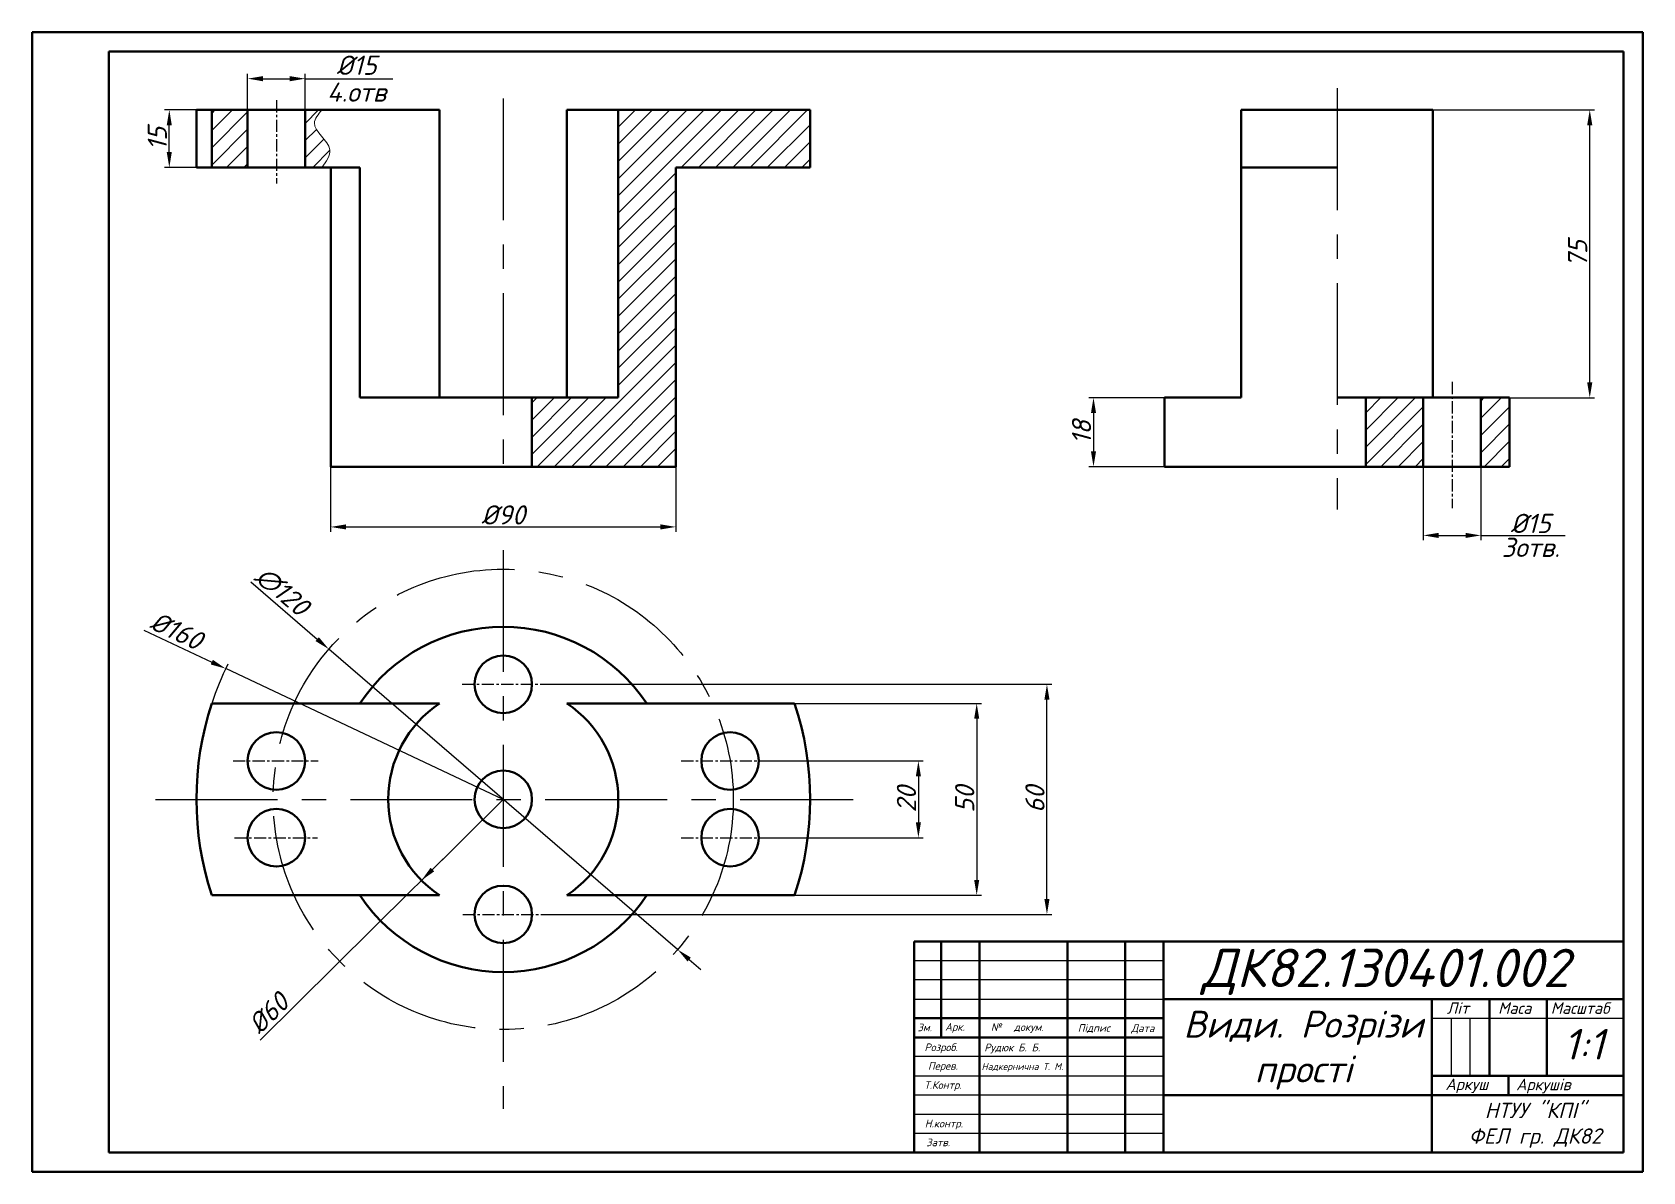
# Model space of a CAD drawing. Header units: millimetres. Extents: x 690 to 1110, y 76 to 373.
import ezdxf

# ---------------------------------------------------------------- set-up
doc = ezdxf.new("R2010")
doc.units = ezdxf.units.MM
doc.linetypes.add('осевая', pattern=[50.8, 31.75, -6.35, 6.35, -6.35])
doc.layers.get('Defpoints').update_dxf_attribs({"color": 250})
for name, color, linetype, lineweight in [('основная', 250, 'Continuous', 50), ('Рамка', 255, 'Continuous', 50), ('штрих', 250, 'Continuous', 5)]:
    doc.layers.add(name, color=color, linetype=linetype, lineweight=lineweight)
doc.layers.add('ось', color=250, linetype='осевая')
doc.layers.add('размеры', color=250, linetype='Continuous')
doc.styles.add('ГОСТ', font='isocpeui.ttf')
doc.dimstyles.new('ГОСТ', dxfattribs={"dimtxt": 5, "dimasz": 4, "dimexe": 1.25, "dimexo": 0, "dimgap": 1, "dimtad": 1, "dimtxsty": 'ГОСТ', "dimcen": 2.5, "dimadec": 0, "dimazin": 0, "dimtfac": 1, "dimtmove": 0, "dimatfit": 3, "dimfxl": 1, "dimarcsym": 0})
doc.dimstyles.new('Копия ГОСТ', dxfattribs={"dimtxt": 5, "dimasz": 4, "dimexe": 1.25, "dimexo": 0, "dimtad": 1, "dimtxsty": 'ГОСТ', "dimcen": 2.5, "dimadec": 0, "dimazin": 0, "dimtfac": 1, "dimtmove": 0, "dimatfit": 3, "dimfxl": 1, "dimarcsym": 0})

# ---------------------------------------------------------------- blocks, each defined once
blk = doc.blocks.new('*D1')
at = {"layer": 'Defpoints', "color": 0, "transparency": 16777216}
for p in [(883.15, 182.75), (882.56, 162.75), (921.38, 162.75)]:
    blk.add_point(p, dxfattribs=at)
at = {"layer": 'размеры', "color": 0, "lineweight": -2, "transparency": 16777216}
for p, q in [((883.15, 182.75), (922.63, 182.75)), ((921.38, 178.75), (921.38, 166.75)), ((882.56, 162.75), (922.63, 162.75))]:
    blk.add_line(p, q, dxfattribs=at)
at = {"layer": 'размеры', "color": 0, "transparency": 16777216}
for points in [[(920.71, 178.75), (922.04, 178.75), (921.38, 182.75)], [(920.71, 166.75), (922.04, 166.75), (921.38, 162.75)]]:
    blk.add_solid(points, dxfattribs=at)
at = {"layer": 'размеры', "color": 0, "transparency": 16777216, "insert": (918.25, 172.75), "char_height": 5, "attachment_point": 5, "rotation": 90, "style": 'ГОСТ'}
blk.add_mtext('20', dxfattribs=at)
blk = doc.blocks.new('*D3')
at = {"layer": 'Defpoints', "color": 0, "transparency": 16777216}
for p in [(889.11, 197.75), (889.11, 147.75), (936.58, 147.75)]:
    blk.add_point(p, dxfattribs=at)
at = {"layer": 'размеры', "color": 0, "lineweight": -2, "transparency": 16777216}
for p, q in [((889.11, 197.75), (937.83, 197.75)), ((936.58, 193.75), (936.58, 151.75)), ((889.11, 147.75), (937.83, 147.75))]:
    blk.add_line(p, q, dxfattribs=at)
at = {"layer": 'размеры', "color": 0, "transparency": 16777216}
for points in [[(935.91, 193.75), (937.24, 193.75), (936.58, 197.75)], [(935.91, 151.75), (937.24, 151.75), (936.58, 147.75)]]:
    blk.add_solid(points, dxfattribs=at)
at = {"layer": 'размеры', "color": 0, "transparency": 16777216, "insert": (933.45, 172.75), "char_height": 5, "attachment_point": 5, "rotation": 90, "style": 'ГОСТ'}
blk.add_mtext('50', dxfattribs=at)
blk = doc.blocks.new('*D4')
at = {"layer": 'Defpoints', "color": 0, "transparency": 16777216}
for p in [(985.55, 277.44), (967.04, 259.44), (985.55, 259.44)]:
    blk.add_point(p, dxfattribs=at)
at = {"layer": 'размеры', "color": 0, "lineweight": -2, "transparency": 16777216}
for p, q in [((985.55, 277.44), (965.79, 277.44)), ((967.04, 273.44), (967.04, 263.44)), ((985.55, 259.44), (965.79, 259.44))]:
    blk.add_line(p, q, dxfattribs=at)
at = {"layer": 'размеры', "color": 0, "transparency": 16777216}
for points in [[(966.38, 273.44), (967.71, 273.44), (967.04, 277.44)], [(966.38, 263.44), (967.71, 263.44), (967.04, 259.44)]]:
    blk.add_solid(points, dxfattribs=at)
at = {"layer": 'размеры', "color": 0, "transparency": 16777216, "insert": (963.92, 268.44), "char_height": 5, "attachment_point": 5, "rotation": 90, "style": 'ГОСТ'}
blk.add_mtext('18', dxfattribs=at)
blk = doc.blocks.new('*D5')
at = {"layer": 'Defpoints', "color": 0, "transparency": 16777216}
for p in [(1055.55, 352.44), (1096.45, 352.44), (1075.55, 277.44)]:
    blk.add_point(p, dxfattribs=at)
at = {"layer": 'размеры', "color": 0, "lineweight": -2, "transparency": 16777216}
for p, q in [((1055.55, 352.44), (1097.7, 352.44)), ((1096.45, 281.44), (1096.45, 348.44)), ((1075.55, 277.44), (1097.7, 277.44))]:
    blk.add_line(p, q, dxfattribs=at)
at = {"layer": 'размеры', "color": 0, "transparency": 16777216}
for points in [[(1095.78, 348.44), (1097.12, 348.44), (1096.45, 352.44)], [(1095.78, 281.44), (1097.12, 281.44), (1096.45, 277.44)]]:
    blk.add_solid(points, dxfattribs=at)
at = {"layer": 'размеры', "color": 0, "transparency": 16777216, "insert": (1093.29, 314.94), "char_height": 5, "attachment_point": 5, "rotation": 90, "style": 'ГОСТ'}
blk.add_mtext('75', dxfattribs=at)
blk = doc.blocks.new('*D6')
at = {"layer": 'Defpoints', "color": 0, "transparency": 16777216}
for p in [(768.11, 259.44), (858.11, 259.44), (858.11, 243.75)]:
    blk.add_point(p, dxfattribs=at)
at = {"layer": 'размеры', "color": 0, "lineweight": -2, "transparency": 16777216}
for p, q in [((768.11, 259.44), (768.11, 242.5)), ((858.11, 259.44), (858.11, 242.5)), ((772.11, 243.75), (854.11, 243.75))]:
    blk.add_line(p, q, dxfattribs=at)
at = {"layer": 'размеры', "color": 0, "transparency": 16777216}
for points in [[(772.11, 244.42), (772.11, 243.09), (768.11, 243.75)], [(854.11, 244.42), (854.11, 243.09), (858.11, 243.75)]]:
    blk.add_solid(points, dxfattribs=at)
at = {"layer": 'размеры', "color": 0, "transparency": 16777216, "insert": (813.11, 246.88), "char_height": 5, "attachment_point": 5, "style": 'ГОСТ'}
blk.add_mtext('%%C90', dxfattribs=at)
blk = doc.blocks.new('*D7')
at = {"layer": 'Defpoints', "color": 0, "transparency": 16777216}
for p in [(1053.05, 259.44), (1068.05, 259.44), (1068.05, 241.54)]:
    blk.add_point(p, dxfattribs=at)
at = {"layer": 'размеры', "color": 0, "lineweight": -2, "transparency": 16777216}
for p, q in [((1053.05, 259.44), (1053.05, 240.29)), ((1068.05, 259.44), (1068.05, 240.29)), ((1057.05, 241.54), (1064.05, 241.54)), ((1068.05, 241.54), (1090.03, 241.54))]:
    blk.add_line(p, q, dxfattribs=at)
at = {"layer": 'размеры', "color": 0, "transparency": 16777216}
for points in [[(1057.05, 242.21), (1057.05, 240.87), (1053.05, 241.54)], [(1064.05, 242.21), (1064.05, 240.87), (1068.05, 241.54)]]:
    blk.add_solid(points, dxfattribs=at)
at = {"layer": 'размеры', "color": 0, "transparency": 16777216, "char_height": 5, "attachment_point": 5, "style": 'ГОСТ'}
for s, insert in [('%%C15', (1081.04, 244.67)), ('3отв.', (1081.04, 238.42))]:
    blk.add_mtext(s, dxfattribs=dict(at, insert=insert))
blk = doc.blocks.new('*D8')
at = {"layer": 'Defpoints', "color": 0, "transparency": 16777216}
for p in [(813.11, 172.75), (791.8, 151.64)]:
    blk.add_point(p, dxfattribs=at)
at = {"layer": 'размеры', "color": 0, "lineweight": -2, "transparency": 16777216}
for p, q in [((813.11, 172.75), (791.8, 151.64)), ((794.64, 154.45), (797.48, 157.27)), ((791.8, 151.64), (788.95, 148.82)), ((749.69, 109.95), (788.95, 148.82))]:
    blk.add_line(p, q, dxfattribs=at)
at = {"layer": 'размеры', "color": 0, "transparency": 16777216}
blk.add_solid([(794.17, 154.93), (795.11, 153.98), (791.8, 151.64)], dxfattribs=at)
at = {"layer": 'размеры', "color": 0, "transparency": 16777216, "insert": (751.85, 117.01), "char_height": 5, "attachment_point": 5, "rotation": 44.7179, "style": 'ГОСТ'}
blk.add_mtext('%%C60', dxfattribs=at)
blk = doc.blocks.new('*D9')
at = {"layer": 'Defpoints', "color": 0, "transparency": 16777216}
for p in [(767.64, 211.89), (858.59, 133.6)]:
    blk.add_point(p, dxfattribs=at)
at = {"layer": 'размеры', "color": 0, "lineweight": -2, "transparency": 16777216}
for p, q in [((747.29, 229.41), (764.61, 214.5)), ((858.59, 133.6), (767.64, 211.89)), ((861.62, 130.99), (864.65, 128.39))]:
    blk.add_line(p, q, dxfattribs=at)
at = {"layer": 'размеры', "color": 0, "transparency": 16777216}
for points in [[(765.04, 215.01), (764.17, 213.99), (767.64, 211.89)], [(862.05, 131.5), (861.18, 130.49), (858.59, 133.6)]]:
    blk.add_solid(points, dxfattribs=at)
at = {"layer": 'размеры', "color": 0, "transparency": 16777216, "insert": (755.48, 226.98), "char_height": 5, "attachment_point": 5, "rotation": 319.2783, "style": 'ГОСТ'}
blk.add_mtext('∅120', dxfattribs=at)
blk = doc.blocks.new('*D2')
at = {"layer": 'Defpoints', "color": 0, "transparency": 16777216}
for p in [(824.3, 202.75), (954.9, 202.75), (824.8, 142.75)]:
    blk.add_point(p, dxfattribs=at)
at = {"layer": 'размеры', "color": 0, "lineweight": -2, "transparency": 16777216}
for p, q in [((824.3, 202.75), (956.15, 202.75)), ((954.9, 146.75), (954.9, 198.75)), ((824.8, 142.75), (956.15, 142.75))]:
    blk.add_line(p, q, dxfattribs=at)
at = {"layer": 'размеры', "color": 0, "transparency": 16777216}
for points in [[(954.23, 198.75), (955.56, 198.75), (954.9, 202.75)], [(954.23, 146.75), (955.56, 146.75), (954.9, 142.75)]]:
    blk.add_solid(points, dxfattribs=at)
at = {"layer": 'размеры', "color": 0, "transparency": 16777216, "insert": (951.77, 172.75), "char_height": 5, "attachment_point": 5, "rotation": 90, "style": 'ГОСТ'}
blk.add_mtext('60', dxfattribs=at)
blk = doc.blocks.new('*D10')
at = {"layer": 'Defpoints', "color": 0, "transparency": 16777216}
for p in [(726.03, 352.44), (733.11, 352.44), (733.11, 337.44)]:
    blk.add_point(p, dxfattribs=at)
at = {"layer": 'размеры', "color": 0, "lineweight": -2, "transparency": 16777216}
for p, q in [((733.11, 352.44), (724.78, 352.44)), ((726.03, 341.44), (726.03, 348.44)), ((733.11, 337.44), (724.78, 337.44))]:
    blk.add_line(p, q, dxfattribs=at)
at = {"layer": 'размеры', "color": 0, "transparency": 16777216}
for points in [[(725.36, 348.44), (726.69, 348.44), (726.03, 352.44)], [(725.36, 341.44), (726.69, 341.44), (726.03, 337.44)]]:
    blk.add_solid(points, dxfattribs=at)
at = {"layer": 'размеры', "color": 0, "transparency": 16777216, "insert": (722.9, 344.94), "char_height": 5, "attachment_point": 5, "rotation": 90, "style": 'ГОСТ'}
blk.add_mtext('15', dxfattribs=at)
blk = doc.blocks.new('*D11')
at = {"layer": 'Defpoints', "color": 0, "transparency": 16777216}
for p in [(740.73, 206.81), (813.11, 172.75)]:
    blk.add_point(p, dxfattribs=at)
at = {"layer": 'размеры', "color": 0, "lineweight": -2, "transparency": 16777216}
for p, q in [((719.39, 216.85), (737.11, 208.52)), ((813.11, 172.75), (740.73, 206.81))]:
    blk.add_line(p, q, dxfattribs=at)
blk.add_arc((813.11, 172.75), 80, 153.903, 161.79, dxfattribs=at)
at = {"layer": 'размеры', "color": 0, "transparency": 16777216}
blk.add_solid([(737.39, 209.12), (736.83, 207.91), (740.73, 206.81)], dxfattribs=at)
at = {"layer": 'размеры', "color": 0, "transparency": 16777216, "insert": (727.93, 216.7), "char_height": 5, "attachment_point": 5, "rotation": 334.7982, "style": 'ГОСТ'}
blk.add_mtext('%%C160', dxfattribs=at)
blk = doc.blocks.new('*D13')
at = {"layer": 'Defpoints', "color": 0, "transparency": 16777216}
for p in [(761.45, 360.58), (746.45, 352.44), (761.45, 352.44)]:
    blk.add_point(p, dxfattribs=at)
at = {"layer": 'размеры', "color": 0, "lineweight": -2, "transparency": 16777216}
for p, q in [((746.45, 352.44), (746.45, 361.83)), ((761.45, 352.44), (761.45, 361.83)), ((750.45, 360.58), (757.45, 360.58)), ((761.45, 360.58), (784.31, 360.58))]:
    blk.add_line(p, q, dxfattribs=at)
at = {"layer": 'размеры', "color": 0, "transparency": 16777216}
for points in [[(750.45, 361.24), (750.45, 359.91), (746.45, 360.58)], [(757.45, 361.24), (757.45, 359.91), (761.45, 360.58)]]:
    blk.add_solid(points, dxfattribs=at)
at = {"layer": 'размеры', "color": 0, "transparency": 16777216, "char_height": 5, "width": 5.178, "attachment_point": 5, "style": 'ГОСТ'}
for s, insert in [('%%C15', (774.88, 364.08)), ('4.отв\\P', (774.88, 357.08))]:
    blk.add_mtext(s, dxfattribs=dict(at, insert=insert))

msp = doc.modelspace()

# ---------------------------------------------------------------- hatches: boundary and pattern name
at = {"layer": 'штрих', "true_color": 0x000000}
h = msp.add_hatch(dxfattribs=at)
h.set_pattern_fill('ANSI31', color=18)
h.set_pattern_definition([(45, (565.1805, 0), (-2.245064, 2.245064), [])])
h.paths.add_polyline_path([(737.12, 337.443), (746.452, 337.443), (746.452, 352.443), (737.12, 352.443)])
edge = h.paths.add_edge_path()
edge.add_line((761.452, 337.443), (765.848, 337.443))
edge.add_spline(control_points=[(765.848, 337.443), (766.983, 339), (769.923, 343.036), (761.95, 347.831), (764.884, 351.302), (765.848, 352.443)], knot_values=[0, 0, 0, 0, 5.0549931, 13.1015111, 17.0416608, 17.0416608, 17.0416608, 17.0416608], degree=3, periodic=0)
edge.add_line((765.848, 352.443), (761.452, 352.443))
edge.add_line((761.452, 352.443), (761.452, 337.443))
h = msp.add_hatch(dxfattribs=at)
h.set_pattern_fill('ANSI31', color=18)
h.set_pattern_definition([(45, (187.1307, 127.533), (-2.245064, 2.245064), [])])
h.paths.add_polyline_path([(858.113, 259.443), (858.113, 337.443), (893.113, 337.443), (893.113, 352.443), (843.113, 352.443), (843.113, 277.443), (820.613, 277.443), (820.613, 259.443)])
h = msp.add_hatch(dxfattribs=at)
h.set_pattern_fill('ANSI31', color=18)
h.set_pattern_definition([(45, (187.1307, -141.883), (-2.245064, 2.245064), [])])
h.paths.add_polyline_path([(1053.047, 277.443), (1038.047, 277.443), (1038.047, 259.443), (1053.047, 259.443)])
h.paths.add_polyline_path([(1075.547, 277.443), (1068.047, 277.443), (1068.047, 259.443), (1075.547, 259.443)])

# ---------------------------------------------------------------- linework, layer by layer
at = {"layer": 'основная', "color": 18, "true_color": 0x000000}
for p, q in [((733.113, 352.443), (796.53, 352.443)), ((733.113, 352.443), (733.113, 337.443)), ((737.12, 337.443), (737.12, 352.443)), ((746.452, 352.443), (746.452, 337.443)), ((761.452, 352.443), (761.452, 337.443)), ((796.53, 352.443), (796.53, 277.443)), ((829.696, 352.443), (893.113, 352.443)), ((829.696, 352.443), (829.696, 277.443)), ((843.113, 352.443), (843.113, 277.443)), ((893.113, 352.443), (893.113, 337.443)), ((1005.547, 277.443), (1005.547, 352.443)), ((1005.547, 352.443), (1055.547, 352.443)), ((1055.547, 277.443), (1055.547, 352.443)), ((733.113, 337.443), (775.697, 337.443)), ((768.113, 337.443), (768.113, 259.443)), ((775.697, 337.443), (775.697, 277.443)), ((858.113, 337.443), (858.113, 259.443)), ((858.113, 337.443), (893.113, 337.443)), ((1005.547, 337.443), (1030.547, 337.443)), ((796.53, 277.443), (775.697, 277.443)), ((813.113, 277.443), (796.53, 277.443)), ((843.113, 277.443), (813.113, 277.443)), ((820.613, 277.443), (820.613, 259.443)), ((985.547, 259.443), (985.547, 277.443)), ((1005.547, 277.443), (985.547, 277.443)), ((1075.547, 277.443), (1030.547, 277.443)), ((1038.047, 277.443), (1038.047, 259.443)), ((1053.047, 277.443), (1053.047, 259.443)), ((1068.047, 277.443), (1068.047, 259.443)), ((1075.547, 259.443), (1075.547, 277.443)), ((768.113, 259.443), (858.113, 259.443)), ((985.547, 259.443), (1075.547, 259.443)), ((796.53, 197.747), (737.12, 197.747)), ((829.696, 197.747), (889.107, 197.747)), ((796.53, 147.747), (737.12, 147.747)), ((829.696, 147.747), (889.107, 147.747))]:
    msp.add_line(p, q, dxfattribs=at)
for centre in [(813.113, 202.747), (753.952, 182.747), (872.274, 182.747), (813.113, 172.747), (753.952, 162.747), (872.274, 162.747), (813.113, 142.747)]:
    msp.add_circle(centre, 7.5, dxfattribs=at)
for radius, start, end in [(45, 33.74899, 146.25101), (80, 161.79004, 198.20996), (30, 123.55731, 236.44269), (30, 303.55731, 56.44269), (80, 341.79004, 18.20996), (45, 213.74899, 326.25101)]:
    msp.add_arc((813.113, 172.747), radius, start, end, dxfattribs=at)
at = {"layer": 'ось', "color": 18, "true_color": 0x000000}
for p, q in [((1030.547, 358.083), (1030.547, 248.312)), ((813.113, 355.436), (813.113, 254.988)), ((813.113, 237.72), (813.113, 92.083)), ((722.474, 172.747), (904.401, 172.747))]:
    msp.add_line(p, q, dxfattribs=at)
at = {"layer": 'ось', "color": 18, "ltscale": 0.1, "true_color": 0x000000}
for p, q in [((753.952, 354.967), (753.952, 333.302)), ((1060.547, 281.566), (1060.547, 248.661)), ((802.425, 202.747), (824.304, 202.747)), ((742.648, 182.747), (764.884, 182.747)), ((859.535, 182.747), (883.149, 182.747)), ((743.041, 162.747), (764.687, 162.747)), ((859.535, 162.747), (882.558, 162.747)), ((802.583, 142.747), (824.8, 142.747))]:
    msp.add_line(p, q, dxfattribs=at)
at = {"layer": 'ось', "color": 18, "true_color": 0x000000}
msp.add_circle((813.113, 172.747), 60, dxfattribs=at)
at = {"layer": 'Рамка', "color": 18, "true_color": 0x000000}
for p, q in [((690.28, 75.685), (690.28, 372.685)), ((690.28, 372.685), (1110.28, 372.685)), ((1110.28, 372.685), (1110.28, 75.685)), ((1105.28, 367.685), (710.28, 367.685)), ((710.28, 367.685), (710.28, 80.685)), ((1105.28, 80.685), (1105.28, 367.685)), ((920.28, 80.685), (920.28, 135.685)), ((920.28, 135.685), (976.28, 135.685)), ((920.28, 135.685), (927.28, 135.685)), ((927.28, 135.685), (927.28, 110.685)), ((927.28, 135.685), (937.28, 135.685)), ((937.28, 135.685), (937.28, 80.685)), ((937.28, 135.685), (960.28, 135.685)), ((960.28, 135.685), (960.28, 80.685)), ((960.28, 135.685), (975.28, 135.685)), ((960.28, 135.685), (975.28, 135.685)), ((975.28, 135.685), (975.28, 80.685)), ((1105.28, 135.685), (976.28, 135.685)), ((985.28, 135.685), (985.28, 80.685)), ((1055.28, 135.685), (1105.28, 135.685)), ((920.28, 125.685), (920.28, 120.685)), ((1055.28, 120.685), (985.28, 120.685)), ((1055.28, 115.685), (1055.28, 120.685)), ((1055.28, 120.685), (1070.28, 120.685)), ((1070.28, 120.685), (1085.28, 120.685)), ((1070.28, 120.685), (1070.28, 100.685)), ((1085.28, 120.685), (1105.28, 120.685)), ((1085.28, 120.685), (1085.28, 100.685)), ((985.28, 115.685), (920.28, 115.685)), ((920.28, 115.685), (920.28, 110.685)), ((1055.28, 100.685), (1055.28, 115.685)), ((920.28, 110.685), (985.28, 110.685)), ((920.28, 105.685), (920.28, 100.685)), ((1055.28, 95.685), (1055.28, 100.685)), ((1105.28, 100.685), (1055.28, 100.685)), ((1060.28, 100.685), (1065.28, 100.685)), ((1075.28, 95.685), (1075.28, 100.685)), ((1105.28, 95.685), (1105.28, 100.685)), ((920.28, 95.685), (920.28, 90.685)), ((1055.28, 95.685), (985.28, 95.685)), ((1055.28, 80.685), (1055.28, 95.685)), ((1055.28, 95.685), (1105.28, 95.685)), ((1055.28, 95.685), (1075.28, 95.685)), ((920.28, 90.685), (920.28, 90.685)), ((1105.28, 80.685), (710.28, 80.685)), ((920.28, 80.685), (1105.28, 80.685)), ((1055.28, 80.685), (976.28, 80.685)), ((1105.28, 80.685), (1055.28, 80.685)), ((1110.28, 75.685), (690.28, 75.685)), ((1110.28, 75.685), (900.28, 75.685))]:
    msp.add_line(p, q, dxfattribs=at)
at = {"layer": 'Рамка', "color": 18, "lineweight": 25, "true_color": 0x000000}
for p, q in [((985.28, 130.685), (920.28, 130.685)), ((985.28, 125.685), (920.28, 125.685)), ((920.28, 120.685), (985.28, 120.685)), ((1055.28, 115.685), (1105.28, 115.685)), ((1060.28, 115.685), (1060.28, 100.685)), ((1065.28, 100.685), (1065.28, 115.685)), ((985.28, 105.685), (920.28, 105.685)), ((920.28, 100.685), (985.28, 100.685)), ((985.28, 95.685), (920.28, 95.685)), ((920.28, 90.685), (985.28, 90.685)), ((985.28, 85.685), (920.28, 85.685))]:
    msp.add_line(p, q, dxfattribs=at)
at = {"layer": 'штрих', "color": 18, "true_color": 0x000000}
msp.add_spline([(765.848, 352.443), (763.878, 349.031), (767.901, 342.062), (765.848, 337.443)], degree=3, dxfattribs=at)

# ---------------------------------------------------------------- texts
at = {"layer": 'Рамка', "color": 18, "true_color": 0x000000, "style": 'ГОСТ'}
for s, width, insert, char_height, attachment_point in [('{\\C256;\\c0;ДК82.130401.002}', 120, (995.255, 133.817), 10, 1), ('Види. Розрізи\\Pпрості', 70, (1021.749, 107.353), 7, 5), ('Літ', 15, (1059.167, 119.837), 3, 1), ('Маса', 15, (1072.539, 119.839), 3, 1), ('Масштаб', 20, (1086.277, 119.839), 3, 1), ('Зм.', 7, (921.15, 114.311), 2, 1), ('Арк.', 10, (928.329, 114.433), 2, 1), ('\\pxi-3,l4,t4;№^Iдокум.', 23, (938.284, 114.387), 2, 1), ('Підпис', 15, (962.94, 114.155), 2, 1), ('Дата', 10, (976.888, 114.107), 2, 1), ('1:1', 20, (1089.576, 112.932), 8, 1), ('Розроб.', 17, (922.953, 109.125), 2, 1), ('Рудюк Б. Б.', 23, (938.563, 109.081), 2, 1), ('Перев.', 17, (923.877, 104.281), 2, 1), ('Надкернична Т. М.', 23, (937.845, 104.015), 1.8, 1), ('Т.Контр.', 17, (922.906, 99.292), 2, 1), ('Аркуш', 20, (1058.809, 99.989), 3, 1), ('Аркушів', 30, (1077.253, 99.939), 3, 1), ('НТУУ "КПІ"\\PФЕЛ гр. ДК82', 50, (1082.206, 87.788), 4, 5), ('Н.контр.', 17, (923.045, 89.25), 2, 1), ('Затв.', 17, (923.415, 84.342), 2, 1)]:
    msp.add_mtext_dynamic_manual_height_columns(s, width=width, gutter_width=55.902, heights=[0], dxfattribs=dict(at, insert=insert, char_height=char_height, attachment_point=attachment_point))

# ---------------------------------------------------------------- dimensions: what is measured, and where the dimension line sits
at = {"layer": 'размеры', "color": 18, "true_color": 0x000000}
dim = msp.add_linear_dim(base=(761.452, 360.578), p1=(746.452, 352.443), p2=(761.452, 352.443), text='%%C<>\\X4.отв\\P', dimstyle='ГОСТ', dxfattribs=at)
dim.commit()
dim.dimension.update_dxf_attribs({"geometry": '*D13', "text_midpoint": (774.881, 360.578), "dimtype": 160})
for base, p1, p2, picture, middle in [((726.026, 352.443), (733.113, 337.443), (733.113, 352.443), '*D10', (722.901, 344.943)), ((1096.451, 352.443), (1075.547, 277.443), (1055.547, 352.443), '*D5', (1093.293, 314.943)), ((967.044, 259.443), (985.547, 277.443), (985.547, 259.443), '*D4', (963.919, 268.443)), ((954.896, 202.747), (824.8, 142.747), (824.304, 202.747), '*D2', (951.771, 172.747)), ((936.578, 147.747), (889.107, 197.747), (889.107, 147.747), '*D3', (933.453, 172.747)), ((921.376, 162.747), (883.149, 182.747), (882.558, 162.747), '*D1', (918.251, 172.747))]:
    dim = msp.add_linear_dim(base=base, p1=p1, p2=p2, angle=90, dimstyle='Копия ГОСТ', dxfattribs=at)
    dim.commit()
    dim.dimension.update_dxf_attribs({"geometry": picture, "text_midpoint": middle})
for base, p1, p2, text, picture, middle in [((858.113, 243.755), (768.113, 259.443), (858.113, 259.443), '%%C<>', '*D6', (813.113, 246.88)), ((1068.047, 241.54), (1053.047, 259.443), (1068.047, 259.443), '%%C15\\X3отв.', '*D7', (1081.038, 241.54))]:
    dim = msp.add_linear_dim(base=base, p1=p1, p2=p2, text=text, dimstyle='Копия ГОСТ', dxfattribs=at)
    dim.commit()
    dim.dimension.update_dxf_attribs({"geometry": picture, "text_midpoint": middle})
dim = msp.add_diameter_dim_2p(p1=(858.587, 133.604), p2=(767.64, 211.891), dimstyle='ГОСТ', dxfattribs=at)
dim.commit()
dim.dimension.update_dxf_attribs({"geometry": '*D9', "text_midpoint": (753.192, 224.327), "dimtype": 163})
dim = msp.add_radius_dim(center=(813.113, 172.747), mpoint=(740.728, 206.812), text='%%C160', dimstyle='ГОСТ', dxfattribs=at)
dim.commit()
dim.dimension.update_dxf_attribs({"geometry": '*D11', "text_midpoint": (727.93, 216.703)})
dim = msp.add_radius_dim(center=(813.113, 172.747), mpoint=(791.796, 151.639), text='%%C60', dimstyle='ГОСТ', dxfattribs=at)
dim.commit()
dim.dimension.update_dxf_attribs({"geometry": '*D8', "text_midpoint": (754.312, 114.522), "dimtype": 164})

doc.saveas('drawing.dxf')
